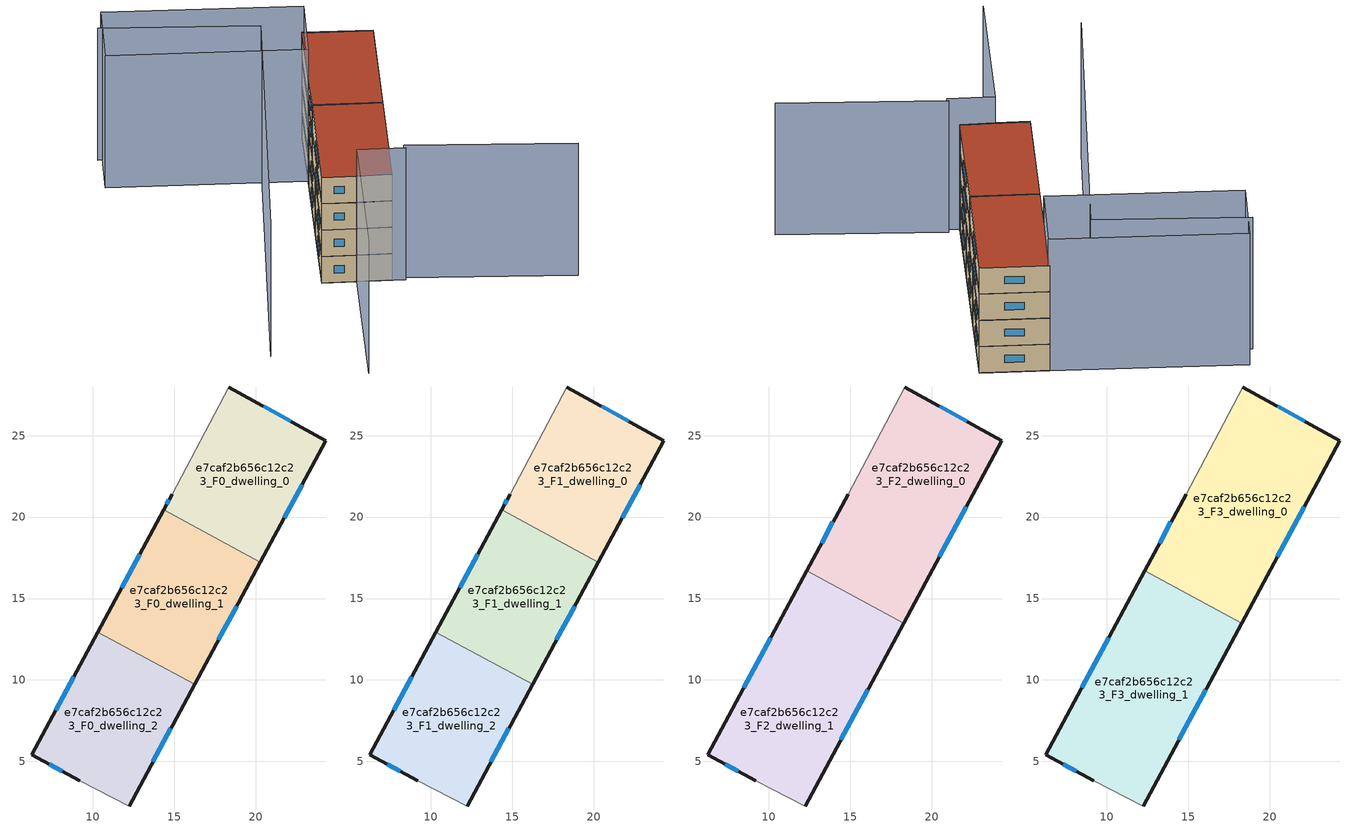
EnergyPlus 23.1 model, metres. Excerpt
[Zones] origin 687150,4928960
e7caf2b656c12c23_F0_dwelling_0
 floor ground (EU_floor_Construction): 20.28,17.24 24.3,24.69 18.33,27.99 14.85,21.42 14.33,20.45 z0
 wall outside (EU_wall_Construction): 14.33,20.45 14.85,21.42 / 18.33,27.99 24.3,24.69 20.28,17.24 z0:3
 wall to e7caf2b656c12c23_F0_dwelling_1 (EU_wall_Construction): 20.28,17.24 14.33,20.45 z0:3
 wall adiabatic (EU_wall_Construction): 14.85,21.42 18.33,27.99 z0:3
 window (EU_Window_Construction): 22.84,21.99 21.74,19.95 / 14.52,20.8 14.67,21.06 / 20.5,26.79 22.13,25.89 z1.09:1.91
e7caf2b656c12c23_F0_dwelling_1
 floor ground (EU_floor_Construction): 16.24,9.73 20.28,17.24 14.33,20.45 10.29,12.94 z0
 wall outside (EU_wall_Construction): 10.29,12.94 14.33,20.45 / 20.28,17.24 16.24,9.73 z0:3
 wall to e7caf2b656c12c23_F0_dwelling_2 (EU_wall_Construction): 16.24,9.73 10.29,12.94 z0:3
 window (EU_Window_Construction): 11.76,15.66 12.86,17.72 / 18.82,14.51 17.71,12.46 z1.09:1.91
e7caf2b656c12c23_F0_dwelling_2
 floor ground (EU_floor_Construction): 12.21,2.26 16.24,9.73 10.29,12.94 6.23,5.42 9.19,3.83 z0
 wall outside (EU_wall_Construction): 9.19,3.83 6.23,5.42 10.29,12.94 / 16.24,9.73 12.21,2.26 z0:3
 wall adiabatic (EU_wall_Construction): 12.21,2.26 9.19,3.83 z0:3
 window (EU_Window_Construction): 8.11,4.4 7.31,4.84 / 7.71,8.15 8.82,10.21 / 14.78,7.02 13.67,4.97 z1.09:1.91
e7caf2b656c12c23_F1_dwelling_0
 floor to e7caf2b656c12c23_F0_dwelling_0 (EU_floor_Construction): 20.28,17.24 24.3,24.69 18.33,27.99 14.85,21.42 14.33,20.45 z3
 wall outside (EU_wall_Construction): 14.33,20.45 14.85,21.42 / 18.33,27.99 24.3,24.69 20.28,17.24 z3:6
 wall to e7caf2b656c12c23_F1_dwelling_1 (EU_wall_Construction): 20.28,17.24 14.33,20.45 z3:6
 wall adiabatic (EU_wall_Construction): 14.85,21.42 18.33,27.99 z3:6
 window (EU_Window_Construction): 22.84,21.99 21.74,19.95 / 14.52,20.8 14.67,21.06 / 20.5,26.79 22.13,25.89 z4.09:4.91
e7caf2b656c12c23_F1_dwelling_1
 floor to e7caf2b656c12c23_F0_dwelling_1 (EU_floor_Construction): 16.24,9.73 20.28,17.24 14.33,20.45 10.29,12.94 z3
 wall outside (EU_wall_Construction): 10.29,12.94 14.33,20.45 / 20.28,17.24 16.24,9.73 z3:6
 wall to e7caf2b656c12c23_F1_dwelling_2 (EU_wall_Construction): 16.24,9.73 10.29,12.94 z3:6
 window (EU_Window_Construction): 11.76,15.66 12.86,17.72 / 18.82,14.51 17.71,12.46 z4.09:4.91
e7caf2b656c12c23_F1_dwelling_2
 floor to e7caf2b656c12c23_F0_dwelling_2 (EU_floor_Construction): 12.21,2.26 16.24,9.73 10.29,12.94 6.23,5.42 9.19,3.83 z3
 wall outside (EU_wall_Construction): 9.19,3.83 6.23,5.42 10.29,12.94 / 16.24,9.73 12.21,2.26 z3:6
 wall adiabatic (EU_wall_Construction): 12.21,2.26 9.19,3.83 z3:6
 window (EU_Window_Construction): 8.11,4.4 7.31,4.84 / 7.71,8.15 8.82,10.21 / 14.78,7.02 13.67,4.97 z4.09:4.91
e7caf2b656c12c23_F2_dwelling_0
 floor to e7caf2b656c12c23_F1_dwelling_0 (EU_floor_Construction): 20.28,17.24 24.3,24.69 18.33,27.99 14.85,21.42 14.33,20.45 z6
 floor to e7caf2b656c12c23_F1_dwelling_1 (EU_floor_Construction): 18.26,13.49 20.28,17.24 14.33,20.45 12.31,16.69 z6
 wall outside (EU_wall_Construction): 12.31,16.69 14.85,21.42 / 18.33,27.99 24.3,24.69 18.26,13.49 z6:9
 wall to e7caf2b656c12c23_F2_dwelling_1 (EU_wall_Construction): 18.26,13.49 12.31,16.69 z6:9
 wall adiabatic (EU_wall_Construction): 14.85,21.42 18.33,27.99 z6:9
 window (EU_Window_Construction): 22.11,20.63 20.45,17.55 / 13.23,18.41 13.93,19.7 / 20.5,26.79 22.13,25.89 z7.09:7.91
e7caf2b656c12c23_F2_dwelling_1
 floor to e7caf2b656c12c23_F1_dwelling_1 (EU_floor_Construction): 16.24,9.73 18.26,13.49 12.31,16.69 10.29,12.94 z6
 floor to e7caf2b656c12c23_F1_dwelling_2 (EU_floor_Construction): 12.21,2.26 16.24,9.73 10.29,12.94 6.23,5.42 9.19,3.83 z6
 wall outside (EU_wall_Construction): 9.19,3.83 6.23,5.42 12.31,16.69 / 18.26,13.49 12.21,2.26 z6:9
 wall adiabatic (EU_wall_Construction): 12.21,2.26 9.19,3.83 z6:9
 window (EU_Window_Construction): 8.11,4.4 7.31,4.84 / 8.44,9.51 10.1,12.6 / 16.07,9.41 14.41,6.34 z7.09:7.91
e7caf2b656c12c23_F3_dwelling_0
 floor to e7caf2b656c12c23_F2_dwelling_0 (EU_floor_Construction): 18.26,13.49 24.3,24.69 18.33,27.99 14.85,21.42 12.31,16.69 z9
 wall outside (EU_wall_Construction): 12.31,16.69 14.85,21.42 / 18.33,27.99 24.3,24.69 18.26,13.49 z9:12
 wall to e7caf2b656c12c23_F3_dwelling_1 (EU_wall_Construction): 18.26,13.49 12.31,16.69 z9:12
 wall adiabatic (EU_wall_Construction): 14.85,21.42 18.33,27.99 z9:12
 window (EU_Window_Construction): 22.11,20.63 20.45,17.55 / 13.23,18.41 13.93,19.7 / 20.5,26.79 22.13,25.89 z10.09:10.91
 roof outside (EU_roof_Construction): 24.3,24.69 18.26,13.49 12.31,16.69 14.85,21.42 18.33,27.99 z12
e7caf2b656c12c23_F3_dwelling_1
 floor to e7caf2b656c12c23_F2_dwelling_1 (EU_floor_Construction): 12.21,2.26 18.26,13.49 12.31,16.69 6.23,5.42 9.19,3.83 z9
 wall outside (EU_wall_Construction): 9.19,3.83 6.23,5.42 12.31,16.69 / 18.26,13.49 12.21,2.26 z9:12
 wall adiabatic (EU_wall_Construction): 12.21,2.26 9.19,3.83 z9:12
 window (EU_Window_Construction): 8.11,4.4 7.31,4.84 / 8.44,9.51 10.1,12.6 / 16.07,9.41 14.41,6.34 z10.09:10.91
 roof outside (EU_roof_Construction): 18.26,13.49 12.21,2.26 9.19,3.83 6.23,5.42 12.31,16.69 z12
shading: 13.35,2.07 27.64,-6.51 / 1.55,-10.34 9.18,3.83 / 9.18,3.83 13.3,1.61 / -0.19,35.13 13.15,27.15 / 13.15,27.15 -4.77,-2.77 / 1.57,37.37 18.49,27.9 / 18.49,27.9 14.75,21.23 / 14.75,21.23 -2.16,30.7 / -2.16,30.7 1.57,37.37 z0:15
[Building]
EU S2 Campaign: North Axis=0; Terrain=City; Solar Distribution=FullExterior
[Site:Location]
Bologna: Latitude=44.5; Longitude=11.25; Time Zone=1; Elevation=37
[SizingPeriod:WeatherFileDays]
AnnualSizingPeriod: Begin Month=1; Begin Day of Month=1; End Month=12; End Day of Month=31; Day of Week for Start Day=Monday; Use Weather File Daylight Saving Period=No; Use Weather File Rain and Snow Indicators=No
[MATERIAL]
EU_InternalMass_Material: Roughness=MediumRough; Thickness=0.1; Conductivity=1; Density=1800; Specific Heat=900; Thermal Absorptance=0.9; Solar Absorptance=0.7; Visible Absorptance=0.7
[MATERIAL:NOMASS] Roughness=MediumRough; Thermal Absorptance=0.9; Solar Absorptance=0.7; Visible Absorptance=0.7
Name | Thermal Resistance
EU_wall_NoMass | 0.818544
EU_roof_NoMass | 0.6448
EU_floor_NoMass | 0.806
[WINDOWMATERIAL:SIMPLEGLAZINGSYSTEM]
EU_Window_SimpleGlazing: UFactor=4.43105; Solar Heat Gain Coefficient=0.85; Visible Transmittance=0.85
[CONSTRUCTION]
EU_wall_Construction: EU_wall_NoMass
EU_roof_Construction: EU_roof_NoMass
EU_floor_Construction: EU_floor_NoMass
EU_InternalMass_Construction: EU_InternalMass_Material
EU_Window_Construction: EU_Window_SimpleGlazing
[ZONE] Type=1; Multiplier=1; Ceiling Height=autocalculate; Floor Area=autocalculate; Part of Total Floor Area=Yes
Name | Volume
e7caf2b656c12c23_F0_dwelling_0; e7caf2b656c12c23_F1_dwelling_0 | 172.985
e7caf2b656c12c23_F2_dwelling_0; e7caf2b656c12c23_F3_dwelling_0 | 259.468
e7caf2b656c12c23_F0_dwelling_1; e7caf2b656c12c23_F1_dwelling_1 | 172.969
e7caf2b656c12c23_F2_dwelling_1; e7caf2b656c12c23_F3_dwelling_1 | 259.463
e7caf2b656c12c23_F0_dwelling_2; e7caf2b656c12c23_F1_dwelling_2 | 172.964
[INTERNALMASS] Construction=EU_InternalMass_Construction
Name | Zone or ZoneList | Surface Area
e7caf2b656c12c23_F0_dwelling_0_EU_InternalMass | e7caf2b656c12c23_F0_dwelling_0 | 57.6617
e7caf2b656c12c23_F0_dwelling_1_EU_InternalMass | e7caf2b656c12c23_F0_dwelling_1 | 57.6566
e7caf2b656c12c23_F0_dwelling_2_EU_InternalMass | e7caf2b656c12c23_F0_dwelling_2 | 57.6548
e7caf2b656c12c23_F1_dwelling_0_EU_InternalMass | e7caf2b656c12c23_F1_dwelling_0 | 57.6617
e7caf2b656c12c23_F1_dwelling_1_EU_InternalMass | e7caf2b656c12c23_F1_dwelling_1 | 57.6566
e7caf2b656c12c23_F1_dwelling_2_EU_InternalMass | e7caf2b656c12c23_F1_dwelling_2 | 57.6548
e7caf2b656c12c23_F2_dwelling_0_EU_InternalMass | e7caf2b656c12c23_F2_dwelling_0 | 86.4892
e7caf2b656c12c23_F2_dwelling_1_EU_InternalMass | e7caf2b656c12c23_F2_dwelling_1 | 86.4876
e7caf2b656c12c23_F3_dwelling_0_EU_InternalMass | e7caf2b656c12c23_F3_dwelling_0 | 86.4892
e7caf2b656c12c23_F3_dwelling_1_EU_InternalMass | e7caf2b656c12c23_F3_dwelling_1 | 86.4876
[OTHEREQUIPMENT] Fuel Type=Electricity; Design Level Calculation Method=Watts/Area; Power per Zone Floor Area=1; Fraction Latent=0; Fraction Radiant=0; Fraction Lost=0; Carbon Dioxide Generation Rate=0; EndUse Subcategory=EU_Step8_InternalGains
Name | Zone or ZoneList or Space or SpaceList | Schedule
EU_Step8_InternalGain_e7caf2b656c12c23_F0_dwelling_0_f000 | e7caf2b656c12c23_F0_dwelling_0 | EU_Step8_GainSchedule_e7caf2b656c12c23_F0_dwelling_0_f000
EU_Step8_InternalGain_e7caf2b656c12c23_F0_dwelling_1_f000 | e7caf2b656c12c23_F0_dwelling_1 | EU_Step8_GainSchedule_e7caf2b656c12c23_F0_dwelling_1_f000
EU_Step8_InternalGain_e7caf2b656c12c23_F0_dwelling_2_f000 | e7caf2b656c12c23_F0_dwelling_2 | EU_Step8_GainSchedule_e7caf2b656c12c23_F0_dwelling_2_f000
EU_Step8_InternalGain_e7caf2b656c12c23_F1_dwelling_0_f000 | e7caf2b656c12c23_F1_dwelling_0 | EU_Step8_GainSchedule_e7caf2b656c12c23_F1_dwelling_0_f000
EU_Step8_InternalGain_e7caf2b656c12c23_F1_dwelling_1_f000 | e7caf2b656c12c23_F1_dwelling_1 | EU_Step8_GainSchedule_e7caf2b656c12c23_F1_dwelling_1_f000
EU_Step8_InternalGain_e7caf2b656c12c23_F1_dwelling_2_f000 | e7caf2b656c12c23_F1_dwelling_2 | EU_Step8_GainSchedule_e7caf2b656c12c23_F1_dwelling_2_f000
EU_Step8_InternalGain_e7caf2b656c12c23_F2_dwelling_0_f000 | e7caf2b656c12c23_F2_dwelling_0 | EU_Step8_GainSchedule_e7caf2b656c12c23_F2_dwelling_0_f000
EU_Step8_InternalGain_e7caf2b656c12c23_F2_dwelling_1_f000 | e7caf2b656c12c23_F2_dwelling_1 | EU_Step8_GainSchedule_e7caf2b656c12c23_F2_dwelling_1_f000
EU_Step8_InternalGain_e7caf2b656c12c23_F3_dwelling_0_f000 | e7caf2b656c12c23_F3_dwelling_0 | EU_Step8_GainSchedule_e7caf2b656c12c23_F3_dwelling_0_f000
EU_Step8_InternalGain_e7caf2b656c12c23_F3_dwelling_1_f000 | e7caf2b656c12c23_F3_dwelling_1 | EU_Step8_GainSchedule_e7caf2b656c12c23_F3_dwelling_1_f000
[ZONEVENTILATION:DESIGNFLOWRATE] Schedule=EU_AlwaysOn; Design Flow Rate Calculation Method=AirChanges/Hour; Air Changes per Hour=0.708969; Ventilation Type=Natural; Fan Pressure Rise=0; Fan Total Efficiency=1; Constant Term Coefficient=1; Temperature Term Coefficient=0; Velocity Term Coefficient=0; Velocity Squared Term Coefficient=0; Minimum Indoor Temperature=-100; Maximum Indoor Temperature=100; Delta Temperature=-100; Minimum Outdoor Temperature=-100; Maximum Outdoor Temperature=100; Maximum Wind Speed=40
Name | Zone or ZoneList or Space or SpaceList
EU_ConstantAir_e7caf2b656c12c23_F0_dwelling_0 | e7caf2b656c12c23_F0_dwelling_0
EU_ConstantAir_e7caf2b656c12c23_F0_dwelling_1 | e7caf2b656c12c23_F0_dwelling_1
EU_ConstantAir_e7caf2b656c12c23_F0_dwelling_2 | e7caf2b656c12c23_F0_dwelling_2
EU_ConstantAir_e7caf2b656c12c23_F1_dwelling_0 | e7caf2b656c12c23_F1_dwelling_0
EU_ConstantAir_e7caf2b656c12c23_F1_dwelling_1 | e7caf2b656c12c23_F1_dwelling_1
EU_ConstantAir_e7caf2b656c12c23_F1_dwelling_2 | e7caf2b656c12c23_F1_dwelling_2
EU_ConstantAir_e7caf2b656c12c23_F2_dwelling_0 | e7caf2b656c12c23_F2_dwelling_0
EU_ConstantAir_e7caf2b656c12c23_F2_dwelling_1 | e7caf2b656c12c23_F2_dwelling_1
EU_ConstantAir_e7caf2b656c12c23_F3_dwelling_0 | e7caf2b656c12c23_F3_dwelling_0
EU_ConstantAir_e7caf2b656c12c23_F3_dwelling_1 | e7caf2b656c12c23_F3_dwelling_1
[HVACTEMPLATE:THERMOSTAT] Constant Heating Setpoint=20; Constant Cooling Setpoint=50
EU_HeatOnly_e7caf2b656c12c23_F0_dwelling_0; EU_HeatOnly_e7caf2b656c12c23_F0_dwelling_1; EU_HeatOnly_e7caf2b656c12c23_F0_dwelling_2; EU_HeatOnly_e7caf2b656c12c23_F1_dwelling_0; EU_HeatOnly_e7caf2b656c12c23_F1_dwelling_1; EU_HeatOnly_e7caf2b656c12c23_F1_dwelling_2; EU_HeatOnly_e7caf2b656c12c23_F2_dwelling_0; EU_HeatOnly_e7caf2b656c12c23_F2_dwelling_1; EU_HeatOnly_e7caf2b656c12c23_F3_dwelling_0; EU_HeatOnly_e7caf2b656c12c23_F3_dwelling_1
[HVACTEMPLATE:ZONE:IDEALLOADSAIRSYSTEM] System Availability Schedule=EU_AlwaysOn; Maximum Heating Supply Air Temperature=50; Minimum Cooling Supply Air Temperature=13; Maximum Heating Supply Air Humidity Ratio=0.0156; Minimum Cooling Supply Air Humidity Ratio=0.0077; Heating Limit=NoLimit; Cooling Limit=NoLimit; Heating Availability Schedule=EU_AlwaysOn; Cooling Availability Schedule=EU_CoolingOff; Dehumidification Control Type=ConstantSensibleHeatRatio; Cooling Sensible Heat Ratio=0.7; Dehumidification Setpoint=60; Humidification Control Type=None; Humidification Setpoint=30; Outdoor Air Method=None; Outdoor Air Flow Rate per Person=0.00944; Outdoor Air Flow Rate per Zone Floor Area=0; Outdoor Air Flow Rate per Zone=0; Demand Controlled Ventilation Type=None; Outdoor Air Economizer Type=NoEconomizer; Heat Recovery Type=None; Sensible Heat Recovery Effectiveness=0.7; Latent Heat Recovery Effectiveness=0.65
Name | Template Thermostat
e7caf2b656c12c23_F0_dwelling_0 | EU_HeatOnly_e7caf2b656c12c23_F0_dwelling_0
e7caf2b656c12c23_F0_dwelling_1 | EU_HeatOnly_e7caf2b656c12c23_F0_dwelling_1
e7caf2b656c12c23_F0_dwelling_2 | EU_HeatOnly_e7caf2b656c12c23_F0_dwelling_2
e7caf2b656c12c23_F1_dwelling_0 | EU_HeatOnly_e7caf2b656c12c23_F1_dwelling_0
e7caf2b656c12c23_F1_dwelling_1 | EU_HeatOnly_e7caf2b656c12c23_F1_dwelling_1
e7caf2b656c12c23_F1_dwelling_2 | EU_HeatOnly_e7caf2b656c12c23_F1_dwelling_2
e7caf2b656c12c23_F2_dwelling_0 | EU_HeatOnly_e7caf2b656c12c23_F2_dwelling_0
e7caf2b656c12c23_F2_dwelling_1 | EU_HeatOnly_e7caf2b656c12c23_F2_dwelling_1
e7caf2b656c12c23_F3_dwelling_0 | EU_HeatOnly_e7caf2b656c12c23_F3_dwelling_0
e7caf2b656c12c23_F3_dwelling_1 | EU_HeatOnly_e7caf2b656c12c23_F3_dwelling_1
[SIZING:ZONE] Zone Cooling Design Supply Air Temperature Input Method=SupplyAirTemperature; Zone Cooling Design Supply Air Temperature=13; Zone Heating Design Supply Air Temperature Input Method=SupplyAirTemperature; Zone Heating Design Supply Air Temperature=50; Zone Cooling Design Supply Air Humidity Ratio=0.008; Zone Heating Design Supply Air Humidity Ratio=0.008; Cooling Design Air Flow Method=DesignDay; Cooling Design Air Flow Rate=0; Cooling Minimum Air Flow per Zone Floor Area=0.000762; Cooling Minimum Air Flow=0; Cooling Minimum Air Flow Fraction=0.2; Heating Design Air Flow Method=DesignDay; Heating Design Air Flow Rate=0; Heating Maximum Air Flow per Zone Floor Area=0.002032; Heating Maximum Air Flow=0.141576; Heating Maximum Air Flow Fraction=0.3; Account for Dedicated Outdoor Air System=No; Dedicated Outdoor Air System Control Strategy=NeutralSupplyAir; Dedicated Outdoor Air Low Setpoint Temperature for Design=autosize; Dedicated Outdoor Air High Setpoint Temperature for Design=autosize; Zone Load Sizing Method=Sensible Load Only No Latent Load; Zone Latent Cooling Design Supply Air Humidity Ratio Input Method=HumidityRatioDifference; Zone Cooling Design Supply Air Humidity Ratio Difference=0.005; Zone Latent Heating Design Supply Air Humidity Ratio Input Method=HumidityRatioDifference; Zone Humidification Design Supply Air Humidity Ratio Difference=0.005
e7caf2b656c12c23_F0_dwelling_0; e7caf2b656c12c23_F0_dwelling_1; e7caf2b656c12c23_F0_dwelling_2; e7caf2b656c12c23_F1_dwelling_0; e7caf2b656c12c23_F1_dwelling_1; e7caf2b656c12c23_F1_dwelling_2; e7caf2b656c12c23_F2_dwelling_0; e7caf2b656c12c23_F2_dwelling_1; e7caf2b656c12c23_F3_dwelling_0; e7caf2b656c12c23_F3_dwelling_1
[SCHEDULE:CONSTANT]
Name | Hourly Value
EU_AlwaysOn | 1
EU_CoolingOff | 0
[SCHEDULE:FILE] Column Number=1; Rows to Skip at Top=0; Number of Hours of Data=8760; Column Separator=Comma; Interpolate to Timestep=No; Minutes per Item=60; Adjust Schedule for Daylight Savings=Yes
Name | File
EU_Step8_GainSchedule_e7caf2b656c12c23_F0_dwelling_0_f000 | ../../schedules/e7caf2b656c12c23/e7caf2b656c12c23_F0_dwelling_0_f000_gain.csv
EU_Step8_GainSchedule_e7caf2b656c12c23_F0_dwelling_1_f000 | ../../schedules/e7caf2b656c12c23/e7caf2b656c12c23_F0_dwelling_1_f000_gain.csv
EU_Step8_GainSchedule_e7caf2b656c12c23_F0_dwelling_2_f000 | ../../schedules/e7caf2b656c12c23/e7caf2b656c12c23_F0_dwelling_2_f000_gain.csv
EU_Step8_GainSchedule_e7caf2b656c12c23_F1_dwelling_0_f000 | ../../schedules/e7caf2b656c12c23/e7caf2b656c12c23_F1_dwelling_0_f000_gain.csv
EU_Step8_GainSchedule_e7caf2b656c12c23_F1_dwelling_1_f000 | ../../schedules/e7caf2b656c12c23/e7caf2b656c12c23_F1_dwelling_1_f000_gain.csv
EU_Step8_GainSchedule_e7caf2b656c12c23_F1_dwelling_2_f000 | ../../schedules/e7caf2b656c12c23/e7caf2b656c12c23_F1_dwelling_2_f000_gain.csv
EU_Step8_GainSchedule_e7caf2b656c12c23_F2_dwelling_0_f000 | ../../schedules/e7caf2b656c12c23/e7caf2b656c12c23_F2_dwelling_0_f000_gain.csv
EU_Step8_GainSchedule_e7caf2b656c12c23_F2_dwelling_1_f000 | ../../schedules/e7caf2b656c12c23/e7caf2b656c12c23_F2_dwelling_1_f000_gain.csv
EU_Step8_GainSchedule_e7caf2b656c12c23_F3_dwelling_0_f000 | ../../schedules/e7caf2b656c12c23/e7caf2b656c12c23_F3_dwelling_0_f000_gain.csv
EU_Step8_GainSchedule_e7caf2b656c12c23_F3_dwelling_1_f000 | ../../schedules/e7caf2b656c12c23/e7caf2b656c12c23_F3_dwelling_1_f000_gain.csv
